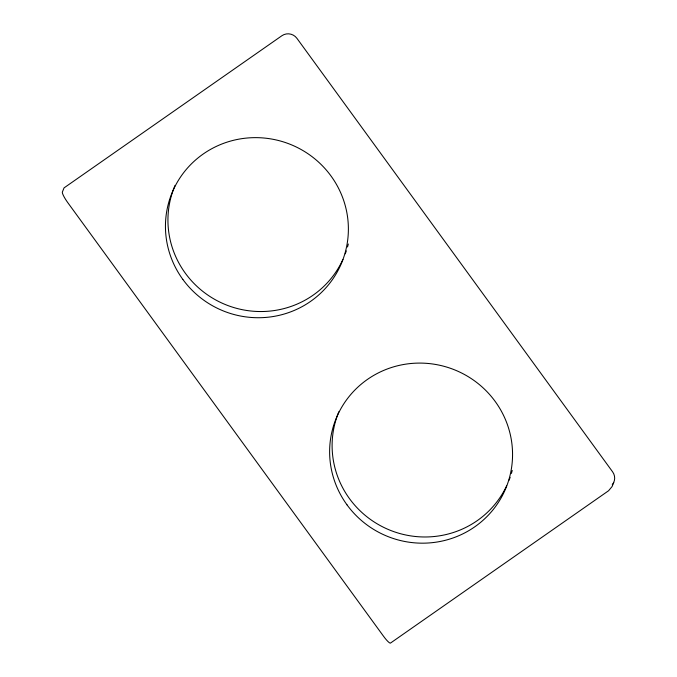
<?xml version="1.0" encoding="UTF-8"?>
<svg xmlns="http://www.w3.org/2000/svg" width="677" height="677" viewBox="0 0 677 677"><rect width="100%" height="100%" fill="white"/><g stroke="black" fill="none" stroke-linecap="round" stroke-linejoin="round"><path stroke-width="1.02" d="M613.743 482.413L612.084 486.551L608.572 490.749L390.722 642.913A10.79 1.879 55.1 0 1 383.58 636.304L67.861 202.753A10.79 1.879 55.1 0 1 62.377 192.023L64.036 187.893L281.886 35.729A10.79 10.561 21.9 0 1 296.915 38.318L612.634 471.869A10.79 10.561 21.9 0 1 612.27 484.749M506.667 485.815A91.742 89.77 21.9 0 1 387.219 529.016A91.742 89.77 21.9 0 1 338.847 411.76M512.227 470.456A91.742 89.77 21.9 0 1 511.397 473.426M510.136 477.336A91.742 89.77 21.9 0 1 509.07 480.213M342.926 259.452A91.742 89.77 21.9 0 1 223.038 303.567A91.742 89.77 21.9 0 1 175.072 185.38M348.308 244.016A91.742 89.77 21.9 0 1 347.513 246.987M346.294 250.913A91.742 89.77 21.9 0 1 345.262 253.816M347.022 504.864A91.742 89.77 21.9 0 0 504.602 491.096A91.742 89.77 21.9 0 0 411.641 363.439A91.742 89.77 21.9 0 0 347.022 504.864M182.849 279.423A91.742 89.77 21.9 0 0 340.429 265.646A91.742 89.77 21.9 0 0 247.469 137.99A91.742 89.77 21.9 0 0 182.849 279.423"/></g></svg>
